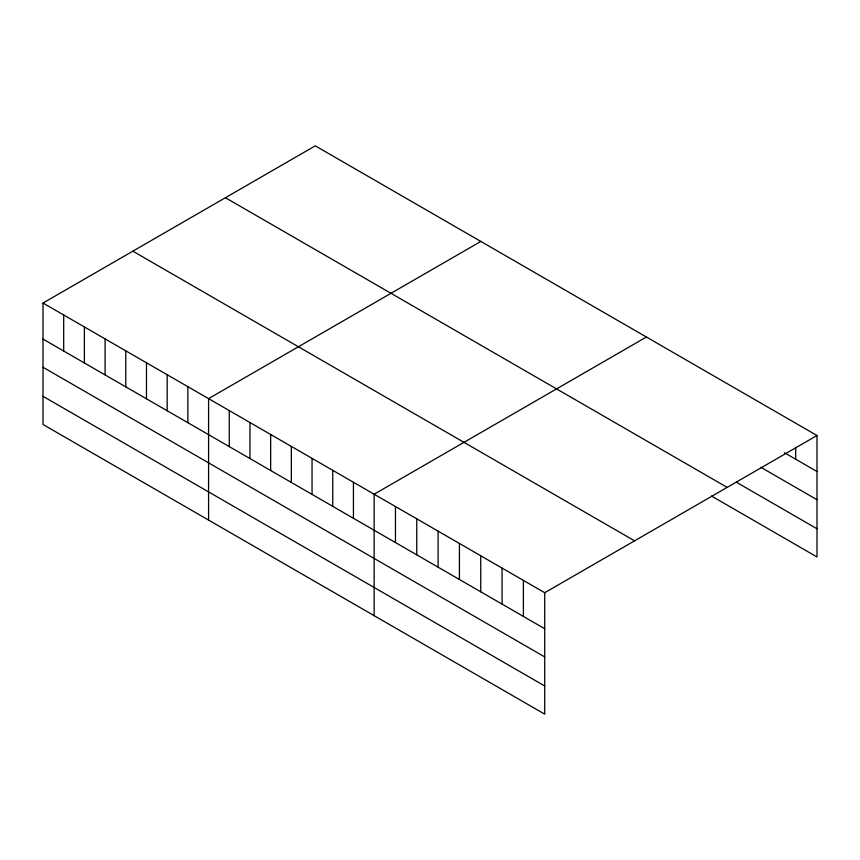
<?xml version="1.0" encoding="UTF-8"?>
<svg xmlns="http://www.w3.org/2000/svg" width="860" height="860" viewBox="0 0 860 860"><rect width="100%" height="100%" fill="white"/><g stroke="black" fill="none" stroke-linecap="round" stroke-linejoin="round"><path stroke-width="1.29" d="M43 303.042L544.724 592.712L544.724 714.155L43 424.485L43 303.042L315.276 145.845L817 435.515L817 556.957L711.51 496.048M480.847 241.434L208.572 398.631L208.572 520.074M646.419 337.023L374.132 494.221L374.132 615.663M544.724 592.712L817 435.515M784.449 452.736L817 471.527M760.885 467.324L817 499.724M736.192 482.116L817 528.76M225.427 197.725L727.151 487.383M132.849 251.174L634.572 540.832M43 339.066L544.724 628.735M43 367.252L544.724 656.922M43 396.299L544.724 685.968M795.672 447.211L795.672 459.219M523.396 580.403L523.396 616.416M502.079 568.084L502.079 604.107M480.751 555.775L480.751 591.798M459.423 543.466L459.423 579.489M438.106 531.158L438.106 567.181M416.777 518.849L416.777 554.861M395.46 506.54L395.46 542.553M353.438 482.277L353.438 518.3M332.745 470.323L332.745 506.346M312.051 458.38L312.051 494.403M291.346 446.426L291.346 482.449M270.653 434.483L270.653 470.506M249.959 422.529L249.959 458.552M229.265 410.585L229.265 446.609M187.867 386.688L187.867 422.701M167.173 374.734L167.173 410.757M146.479 362.791L146.479 398.803M125.786 350.837L125.786 386.86M105.092 338.894L105.092 374.906M84.388 326.94L84.388 362.963M63.694 314.996L63.694 351.009"/></g></svg>
